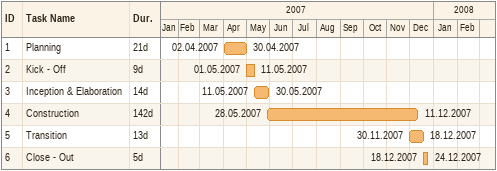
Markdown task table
| ID | Task | Duration | Start | Finish |
|---|---|---|---|---|
| 1 | Planning | 21d | 2007-04-02 | 2007-04-30 |
| 2 | Kick - Off | 9d | 2007-05-01 | 2007-05-11 |
| 3 | Inception & Elaboration | 14d | 2007-05-11 | 2007-05-30 |
| 4 | Construction | 142d | 2007-05-28 | 2007-12-11 |
| 5 | Transition | 13d | 2007-11-30 | 2007-12-18 |
| 6 | Close - Out | 5d | 2007-12-18 | 2007-12-24 |
